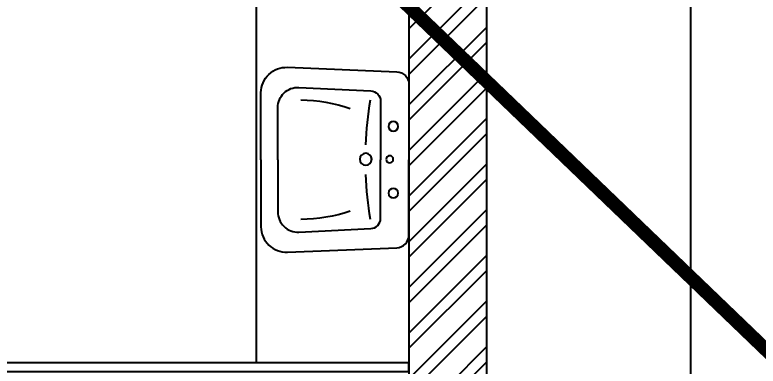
# Model space of a CAD drawing. Header units: millimetres. Extents: x -179928 to 528275, y -469666 to 511935.
# Drawn here: x 229890 to 232082, y 23104 to 24141 of the extents above; entities that cross this region are included whole.
import ezdxf

# ---------------------------------------------------------------- set-up
doc = ezdxf.new("R2010")
doc.units = ezdxf.units.MM
doc.linetypes.add('DASHED', pattern=[0.75, 0.5, -0.25])
for name, color, linetype in [('ad-Furniture', 8, 'Continuous'), ('ad-Glass Sectionline', 140, 'Continuous'), ('ad-Primary Roof', 5, 'Continuous'), ('ad-Text main', 7, 'Continuous'), ('ad-Toilet fixtures', 8, 'Continuous'), ('ad-Wall', 240, 'Continuous'), ('ad-Wall hatch', 8, 'Continuous')]:
    doc.layers.add(name, color=color, linetype=linetype)
doc.styles.get("Standard").update_dxf_attribs({"font": 'arial.ttf'})

# ---------------------------------------------------------------- blocks, each defined once
blk = doc.blocks.new('zw$F302')
at = {"layer": 'ad-Furniture'}
for points in [[(436.4, 0), (436.4, 198, 0.426121), (358.4, 272.8), (35.9, 259.8, 0.402405), (0, 222.4), (0, 0)], [(386.8, 0), (386.8, 153.8, 0.426121), (324.5, 213.7), (112.5, 203.2, 0.402405), (83.7, 173.3), (83.7, 0)], [(436.4, 0), (436.4, -198, -0.426121), (358.4, -272.8), (35.9, -259.8, -0.402405), (0, -222.4), (0, 0)], [(386.8, 0), (386.8, -153.8, -0.426121), (324.5, -213.7), (112.5, -203.2, -0.402405), (83.7, -173.3), (83.7, 0)]]:
    blk.add_lwpolyline(points, format="xyb", dxfattribs=at)
for centre, radius in [((46, 98.6), 14.1), ((56.6, 1.3), 10.6), ((127.4, 1.3), 17.7), ((46, -98.6), 14.1)]:
    blk.add_circle(centre, radius, dxfattribs=at)
for centre, radius, start, end in [((-831.2, 8.5), 959.2, 2.1045, 10.0784), ((322.6, -285.2), 461.6, 90.5074, 108.8514), ((-831.2, -8.5), 959.2, 349.9216, 357.8955), ((322.6, 285.2), 461.6, 251.1486, 269.4926)]:
    blk.add_arc(centre, radius, start, end, dxfattribs=at)
blk = doc.blocks.new('zw$66EE')
at = {"layer": 'ad-Furniture'}
blk.add_lwpolyline([(8540, 2680), (9140, 2680), (9140, 230), (8540, 230)], close=True, dxfattribs=at)
at = {"layer": 'ad-Glass Sectionline'}
blk.add_lwpolyline([(8310, 1215), (5110, 1215), (5110, 1190), (8310, 1190)], close=True, dxfattribs=at)
at = {"layer": 'ad-Toilet fixtures'}
blk.add_lwpolyline([(8310, 1215), (7860, 1215), (7860, 3015), (8310, 3015)], close=True, dxfattribs=at)
at = {"layer": 'ad-Toilet fixtures', "xscale": -1}
blk.add_blockref('zw$F302', (8310, 1815), dxfattribs=at)
blk = doc.blocks.new('zw$6540')
at = {"layer": 'ad-Text main', "insert": (6703.8, 1691.2), "char_height": 100, "width": 1380.84, "attachment_point": 5, "bg_fill": 2}
blk.add_mtext("TOILET\\P10'-6'' x 9'-2''", dxfattribs=at)
blk = doc.blocks.new('zw$6266')
at = {"layer": 'ad-Wall hatch', "transparency": 33554610}
h = blk.add_hatch(dxfattribs=at)
h.set_pattern_fill('ANSI32', color=256, scale=10)
h.set_pattern_definition([(45, (388744.33, 102900.03), (-67.35192, 67.35192), []), (45, (388789.235, 102900.03), (-67.35192, 67.35192), [])])
h.paths.add_polyline_path([(230, 8875), (230, 9105), (0, 9105), (0, 8645), (2830, 8645), (2830, 4745), (0, 4745), (0, 0), (9240, 0), (9240, 230), (8540, 230), (8540, 4745), (4780, 4745), (4780, 4515), (4995, 4515), (4995, 3930), (5110, 3930), (5110, 4630), (8310, 4630), (8310, 3130), (6860, 3130), (6860, 3015), (8310, 3015), (8310, 230), (5110, 230), (5110, 3015), (6060, 3015), (6060, 3130), (4995, 3130), (4995, 230), (230, 230), (230, 4515), (3880, 4515), (3880, 4745), (3060, 4745), (3060, 8875)])
at = {"layer": 'ad-Wall'}
blk.add_lwpolyline([(0, 0), (9240, 0), (9240, 230), (8540, 230), (8540, 4745), (4780, 4745), (4780, 4515), (4995, 4515), (4995, 3930), (5110, 3930), (5110, 4630), (8310, 4630), (8310, 3130), (6860, 3130), (6860, 3015), (8310, 3015), (8310, 230), (5110, 230), (5110, 3015), (6060, 3015), (6060, 3130), (4995, 3130), (4995, 230), (230, 230)], dxfattribs=at)
blk = doc.blocks.new('A$Ca594aa6c')
at = {"layer": 'ad-Primary Roof', "linetype": 'DASHED', "ltscale": 2, "const_width": 40}
blk.add_lwpolyline([(12570, -15450), (2380, -15450), (7475, -10550)], close=True, dxfattribs=at)
blk = doc.blocks.new('1625W-Roof Plan')
blk.add_blockref('A$Ca594aa6c', (0, 13620))
blk = doc.blocks.new('1625_West Villa')
at = {"layer": 'ad-Furniture'}
blk.add_blockref('zw$66EE', (0, 0), dxfattribs=at)
at = {"layer": 'ad-Text main'}
blk.add_blockref('zw$6540', (0, 0), dxfattribs=at)
blk.add_blockref('zw$6266', (0, 0))
blk.add_blockref('1625W-Roof Plan', (0, 0))
blk = doc.blocks.new("All Plot's Villa Plans")
at = {"ltscale": 5}
blk.add_blockref('1625_West Villa', (222742.3, 21898.3), dxfattribs=at)

msp = doc.modelspace()

# ---------------------------------------------------------------- block references
at = {"ltscale": 5}
msp.add_blockref("All Plot's Villa Plans", (0, 0), dxfattribs=at)

doc.saveas('drawing.dxf')
